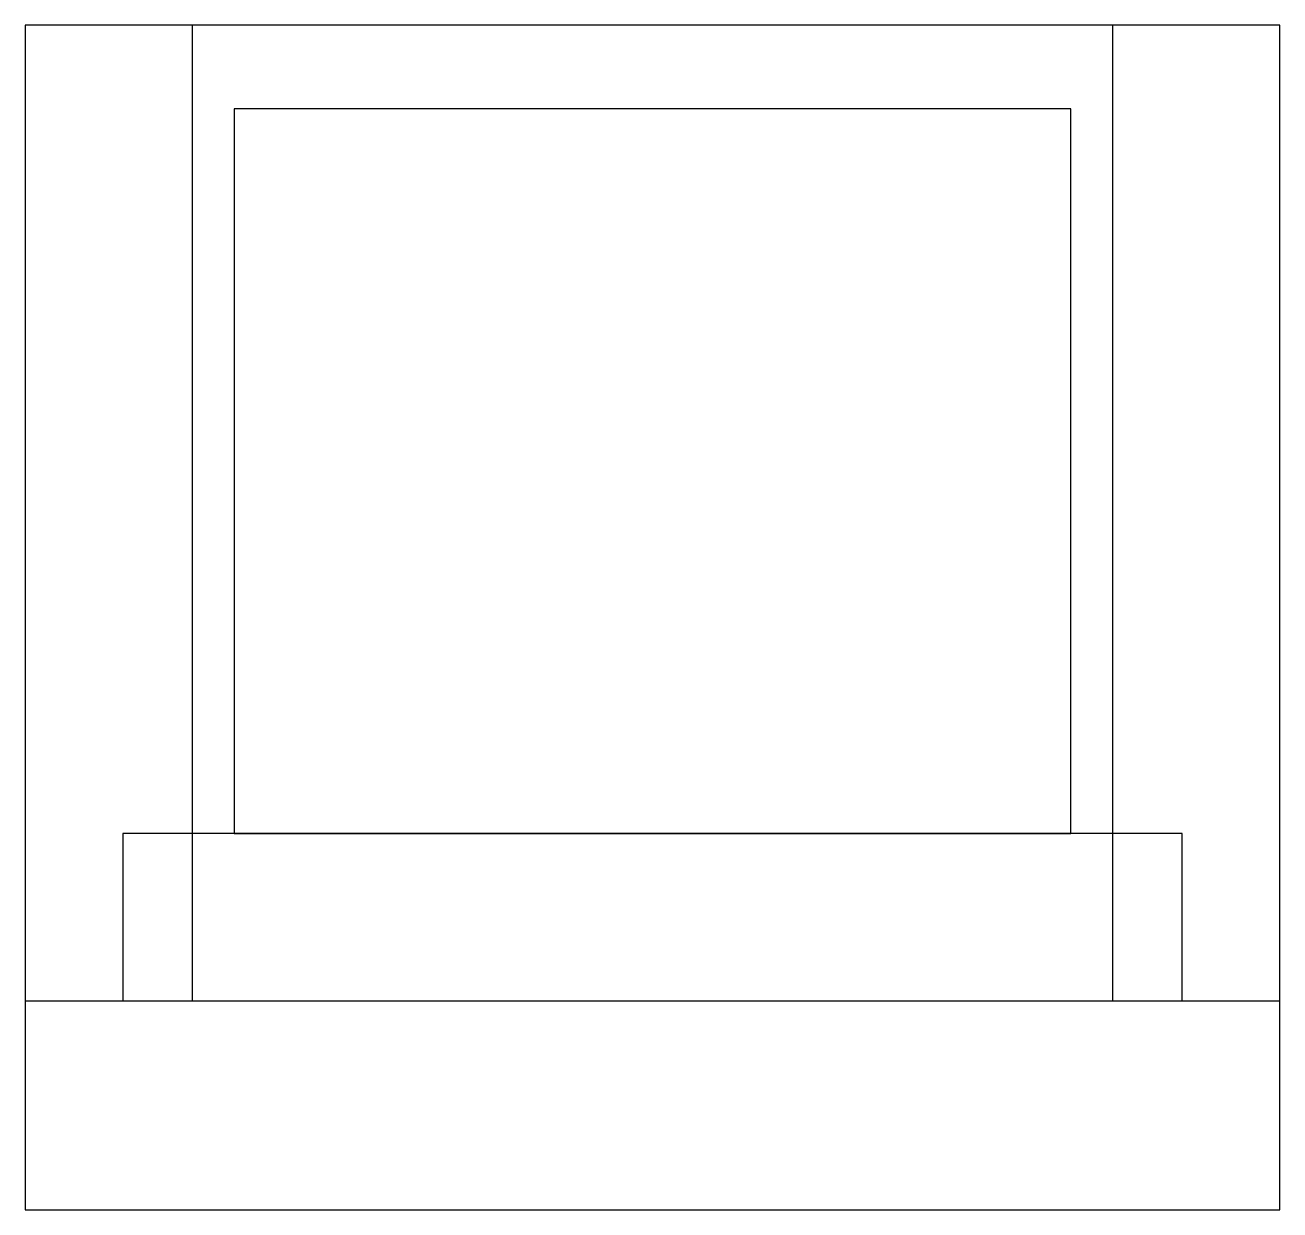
# Model space of a CAD drawing. Header units: millimetres. Extents: x 0 to 900, y 0 to 850.
import ezdxf

# ---------------------------------------------------------------- set-up
doc = ezdxf.new("R2010")
doc.units = ezdxf.units.MM

msp = doc.modelspace()

# ---------------------------------------------------------------- linework, layer by layer
for points in [[(0, 0), (900, 0), (900, 850), (0, 850)], [(0, 150), (120, 150), (120, 850), (0, 850)], [(780, 150), (900, 150), (900, 850), (780, 850)], [(150, 270), (750, 270), (750, 790), (150, 790)], [(70, 150), (830, 150), (830, 270), (70, 270)]]:
    msp.add_lwpolyline(points, close=True)

doc.saveas('drawing.dxf')
